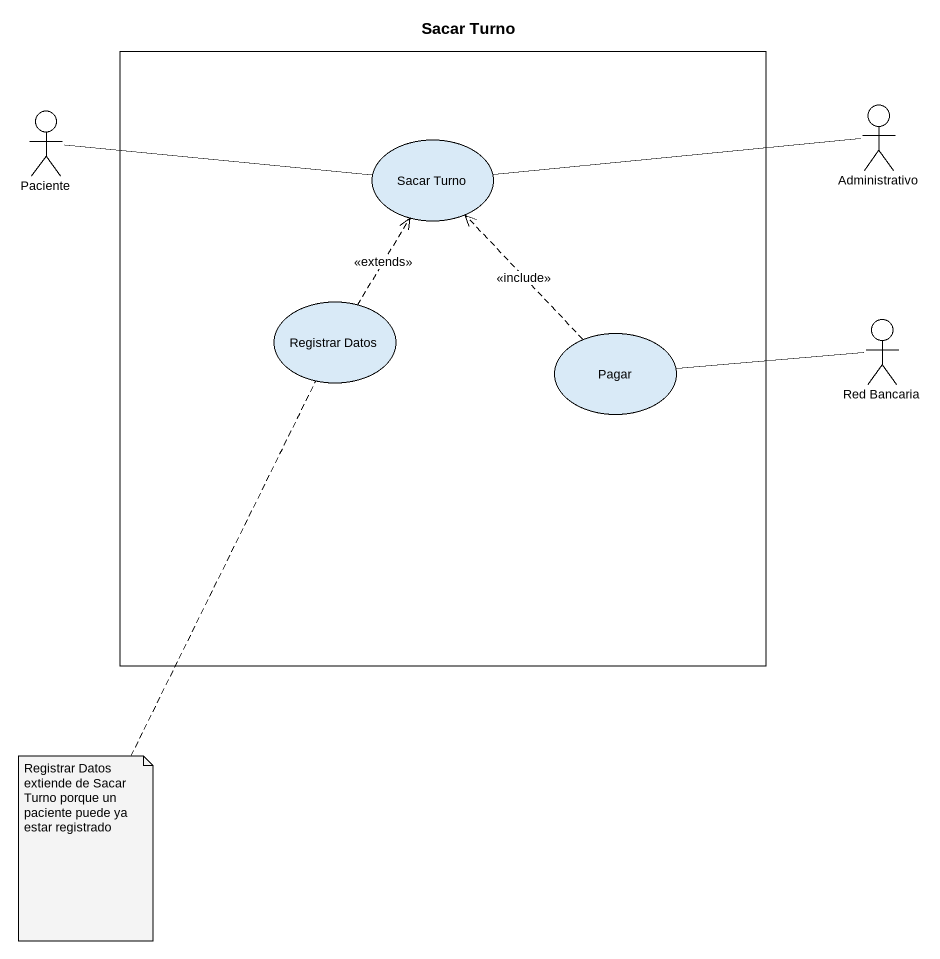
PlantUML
@startuml
title Sacar Turno
rectangle " " as rectangle1 {
  usecase "Sacar Turno" as Sacar_Turno
  usecase "Registrar Datos" as Registrar_Datos
  usecase Pagar
}
actor Paciente
actor Administrativo
actor "Red Bancaria" as Red_Bancaria
Paciente -right- Sacar_Turno
Administrativo -left- Sacar_Turno
Registrar_Datos .up.> Sacar_Turno : <<extends>>
Red_Bancaria -left- Pagar
Pagar .up.> Sacar_Turno : <<include>>
note bottom of Registrar_Datos : Registrar Datos extiende de Sacar Turno porque un paciente puede ya estar registrado
@enduml
